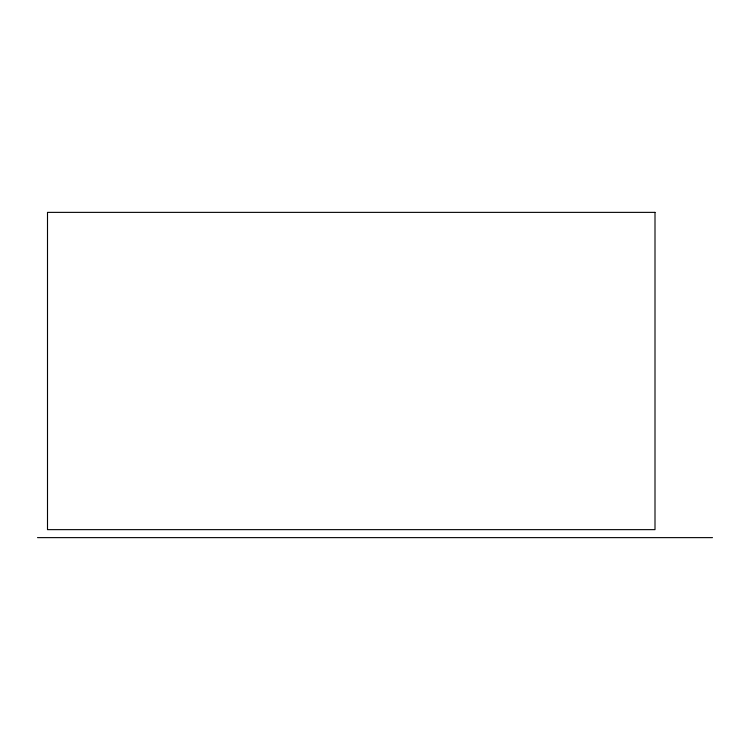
<?xml version="1.0" encoding="UTF-8"?>
<svg xmlns="http://www.w3.org/2000/svg" width="750" height="750" viewBox="0 0 750 750"><rect width="100%" height="100%" fill="white"/><g stroke="black" fill="none" stroke-linecap="round" stroke-linejoin="round"><path stroke-width="1.12" d="M37.5 537.628L712.5 537.628M655.003 212.372L47.503 212.372L47.503 529.641L655.003 529.641L655.003 212.372"/></g></svg>
